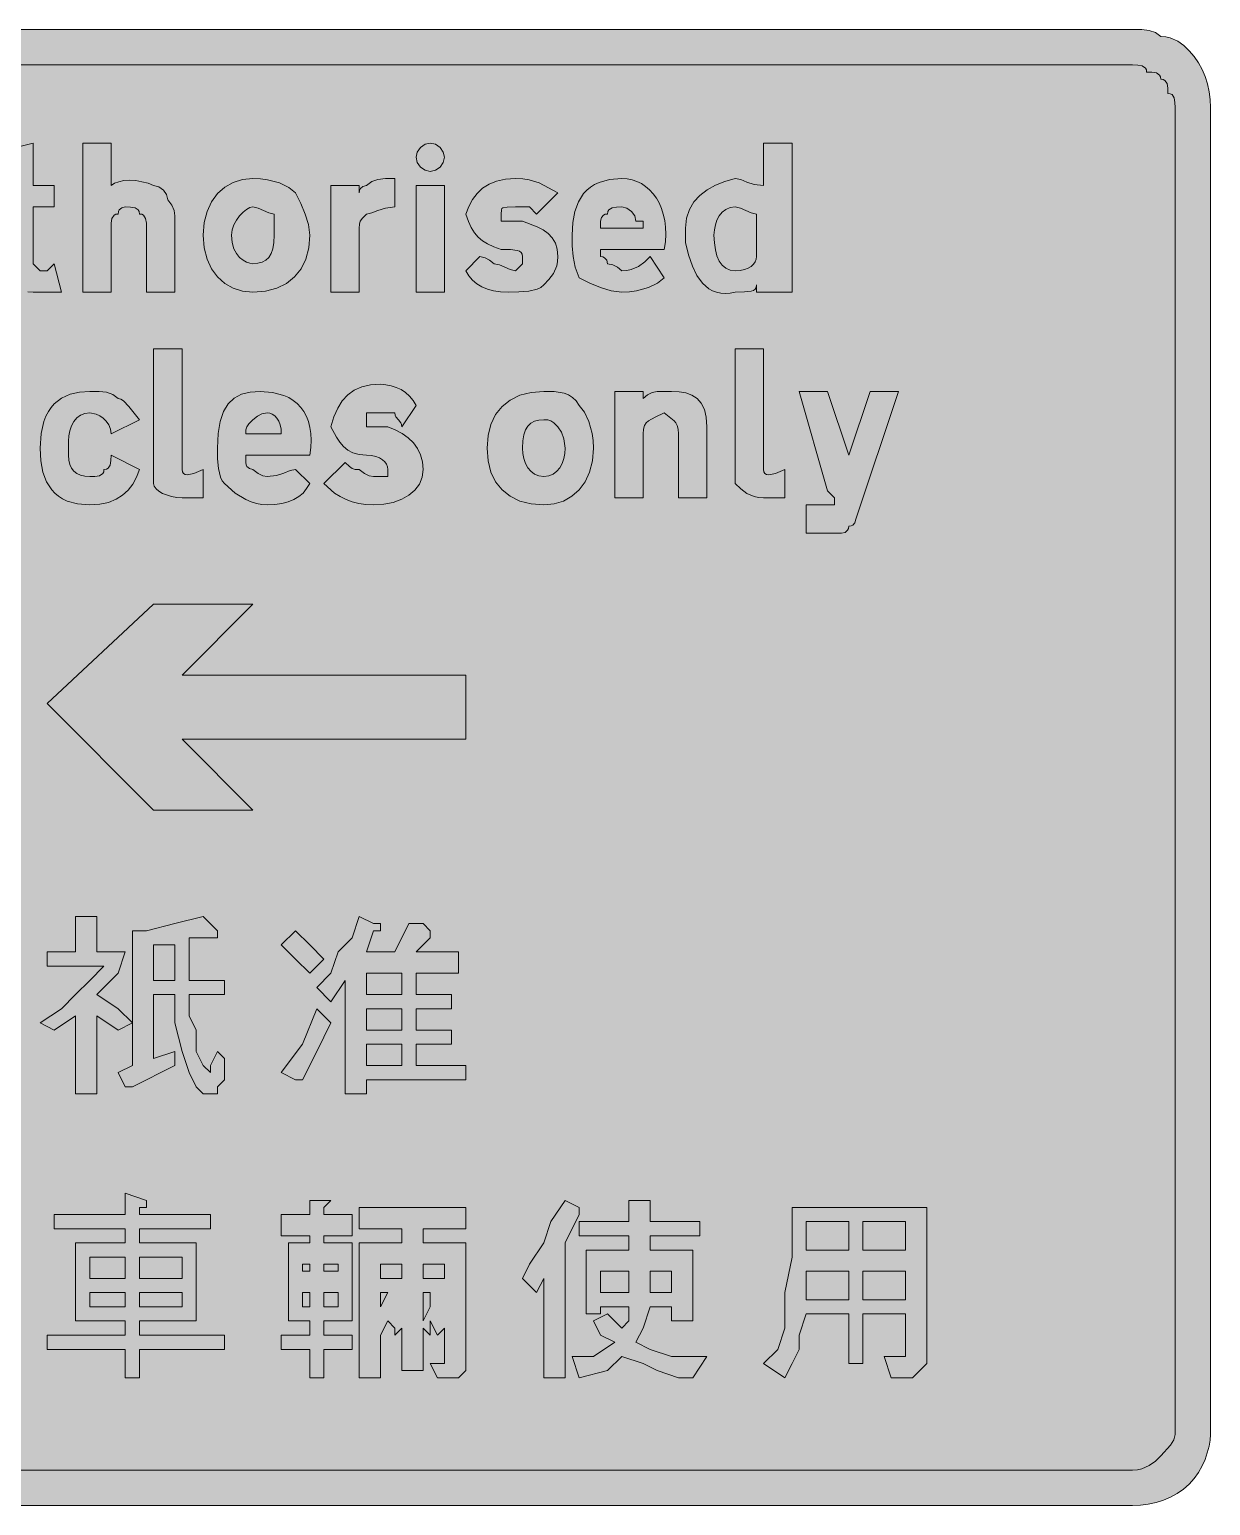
# Model space of a CAD drawing. Header units: metres. Extents: x 122 to 446, y 10 to 260.
# Drawn here: x 246.1 to 445.9, y 10.1 to 259.7 of the extents above; entities that cross this region are included whole.
import ezdxf

# ---------------------------------------------------------------- set-up
doc = ezdxf.new("R2010")
doc.units = ezdxf.units.M
doc.layers.add('FILL_BLACK_000000', color=7, linetype='Continuous', true_color=0x000000)
doc.layers.add('FILL_WHITE_FFFFFF', color=7, linetype='Continuous', true_color=0xffffff)

msp = doc.modelspace()

# ---------------------------------------------------------------- hatches: boundary and pattern name
at = {"layer": 'FILL_BLACK_000000', "true_color": 0x000000}
h = msp.add_hatch(color=7, dxfattribs=at)
h.dxf.hatch_style = 1
h.paths.add_polyline_path([(445.89, 22.08), (445.83, 21.13), (445.66, 20.09), (444.99, 17.88), (444.48, 16.76), (443.86, 15.67), (443.13, 14.63), (442.29, 13.68), (441.34, 12.84), (440.28, 12.1), (439.15, 11.49), (437.94, 10.98), (436.68, 10.59), (435.37, 10.3), (434.04, 10.14), (432.69, 10.08), (135.09, 10.08), (130.29, 10.08), (126.69, 13.68), (125.45, 14.63), (124.42, 15.67), (123.59, 16.76), (122.94, 17.88), (122.46, 19), (122.13, 20.09), (121.95, 21.13), (121.89, 22.08), (121.89, 246.48), (122.08, 248.07), (122.49, 249.33), (122.9, 250.36), (123.09, 251.28), (124.44, 254.13), (124.81, 254.67), (125.28, 255.16), (125.9, 255.63), (126.69, 256.08), (127.64, 256.92), (128.68, 257.65), (129.77, 258.27), (130.89, 258.78), (133.1, 259.45), (134.14, 259.62), (135.09, 259.68), (432.69, 259.68), (434.28, 259.66), (435.54, 259.53), (436.57, 259.17), (437.49, 258.48), (438.34, 258.43), (439.08, 258.27), (440.34, 257.73), (441.37, 256.96), (442.29, 256.08), (443.13, 255.13), (443.86, 254.07), (444.48, 252.94), (444.99, 251.73), (445.38, 250.47), (445.66, 249.16), (445.83, 247.83), (445.89, 246.48), (445.89, 22.08)])
h = msp.add_hatch(color=7, dxfattribs=at)
h.dxf.hatch_style = 1
h.paths.add_polyline_path([(250.29, 233.28), (250.29, 229.68), (246.69, 229.68), (246.69, 221.28), (246.69, 220.08), (247.89, 218.88), (249.09, 218.88), (250.29, 220.08), (251.49, 215.28), (246.69, 215.28), (245.79, 215.3), (244.89, 215.43), (243.99, 215.79), (243.09, 216.48), (242.69, 216.53), (242.4, 216.69), (242.04, 217.23), (241.91, 218), (241.89, 218.88), (241.89, 229.68), (238.29, 229.68), (238.29, 233.28), (241.89, 233.28), (241.89, 239.28), (246.69, 240.48), (246.69, 233.28), (250.29, 233.28)])
h = msp.add_hatch(color=7, dxfattribs=at)
h.dxf.hatch_style = 1
h.paths.add_polyline_path([(260.45, 233.67), (261.18, 233.95), (262.06, 234.12), (263.04, 234.18), (264.07, 234.12), (265.12, 233.95), (266.14, 233.67), (267.09, 233.28), (267.97, 233.07), (268.74, 232.53), (269.28, 231.76), (269.49, 230.88), (270.18, 229.98), (270.54, 229.08), (270.67, 228.18), (270.69, 227.28), (270.69, 215.28), (265.89, 215.28), (265.89, 226.08), (265.87, 226.96), (265.74, 227.73), (265.38, 228.27), (265.09, 228.43), (264.69, 228.48), (264.64, 228.88), (264.48, 229.17), (263.94, 229.53), (263.17, 229.66), (262.29, 229.68), (261.69, 229.53), (261.28, 229.17), (261.14, 228.88), (261.09, 228.48), (260.69, 228.43), (260.4, 228.27), (260.04, 227.73), (259.91, 226.96), (259.89, 226.08), (259.89, 215.28), (255.09, 215.28), (255.09, 240.48), (259.89, 240.48), (259.89, 233.28), (260.45, 233.67)])
h = msp.add_hatch(color=7, dxfattribs=at)
h.dxf.hatch_style = 1
h.paths.add_polyline_path([(316.08, 237.2), (315.54, 236.43), (314.77, 235.89), (313.89, 235.68), (313.01, 235.89), (312.24, 236.43), (311.7, 237.2), (311.49, 238.08), (311.7, 238.96), (312.24, 239.73), (313.01, 240.27), (313.89, 240.48), (314.77, 240.27), (315.54, 239.73), (316.08, 238.96), (316.29, 238.08), (316.08, 237.2)])
h = msp.add_hatch(color=7, dxfattribs=at)
h.dxf.hatch_style = 1
h.paths.add_polyline_path([(375.09, 240.48), (375.09, 215.28), (369.09, 215.28), (369.09, 216.48), (369.03, 216.08), (368.87, 215.79), (368.58, 215.57), (368.19, 215.43), (367.07, 215.3), (365.49, 215.28), (364.62, 215.11), (363.8, 215.05), (363.04, 215.1), (362.32, 215.24), (361.66, 215.49), (361.04, 215.83), (359.94, 216.78), (359.01, 218.07), (358.23, 219.67), (357.6, 221.55), (357.09, 223.68), (357.09, 226.08), (357.25, 227.77), (357.73, 229.25), (358.48, 230.53), (359.49, 231.63), (360.72, 232.56), (362.15, 233.34), (363.75, 233.97), (365.49, 234.48), (366.41, 234.29), (367.44, 233.88), (368.7, 233.47), (370.29, 233.28), (370.29, 240.48), (375.09, 240.48)])
h.paths.add_polyline_path([(369.09, 227.28), (369.09, 228.48), (368.19, 228.67), (367.29, 229.08), (366.39, 229.49), (365.49, 229.68), (364.65, 229.57), (363.92, 229.27), (363.3, 228.79), (362.79, 228.18), (362.4, 227.45), (362.12, 226.64), (361.95, 225.78), (361.89, 224.88), (361.95, 223.59), (362.12, 222.42), (362.4, 221.4), (362.79, 220.53), (363.3, 219.83), (363.92, 219.31), (364.65, 218.99), (365.49, 218.88), (366.33, 218.93), (367.07, 219.09), (367.68, 219.32), (368.19, 219.63), (368.58, 219.99), (368.87, 220.4), (369.03, 220.83), (369.09, 221.28), (369.09, 226.08), (369.09, 227.28)], flags=16)
h = msp.add_hatch(color=7, dxfattribs=at)
h.dxf.hatch_style = 1
h.paths.add_polyline_path([(292.83, 220.85), (292.03, 219.21), (290.94, 217.83), (289.56, 216.74), (287.92, 215.94), (286.03, 215.45), (283.89, 215.28), (282.15, 215.45), (280.55, 215.94), (279.12, 216.74), (277.89, 217.83), (276.88, 219.21), (276.13, 220.85), (275.65, 222.74), (275.49, 224.88), (275.65, 227.02), (276.13, 228.91), (276.88, 230.55), (277.89, 231.93), (279.12, 233.02), (280.55, 233.82), (282.15, 234.31), (283.89, 234.48), (285.18, 234.43), (286.36, 234.27), (288.39, 233.73), (289.96, 232.96), (291.09, 232.08), (291.97, 230.28), (292.74, 228.48), (293.28, 226.68), (293.49, 224.88), (293.32, 222.74), (292.83, 220.85)])
h.paths.add_polyline_path([(286.59, 228.67), (285.69, 229.08), (284.79, 229.49), (283.89, 229.68), (283.39, 229.57), (282.82, 229.27), (282.22, 228.79), (281.64, 228.18), (281.11, 227.45), (280.68, 226.64), (280.4, 225.78), (280.29, 224.88), (280.4, 223.64), (280.68, 222.61), (281.11, 221.78), (281.64, 221.13), (282.22, 220.65), (282.82, 220.32), (283.39, 220.14), (283.89, 220.08), (284.73, 220.14), (285.46, 220.32), (286.08, 220.65), (286.59, 221.13), (286.98, 221.78), (287.26, 222.61), (287.43, 223.64), (287.49, 224.88), (287.49, 228.48), (286.59, 228.67)], flags=16)
h = msp.add_hatch(color=7, dxfattribs=at)
h.dxf.hatch_style = 1
h.paths.add_polyline_path([(297.09, 233.28), (301.89, 233.28), (301.89, 232.08), (301.94, 232.48), (302.08, 232.77), (302.49, 233.13), (303.09, 233.28), (304.01, 233.97), (305.04, 234.33), (306.3, 234.46), (307.89, 234.48), (307.89, 229.68), (306.3, 229.49), (305.04, 229.08), (304.01, 228.67), (303.09, 228.48), (302.4, 227.77), (302.04, 227.28), (301.91, 226.79), (301.89, 226.08), (301.89, 215.28), (297.09, 215.28), (297.09, 233.28)])
h = msp.add_hatch(color=7, dxfattribs=at)
h.dxf.hatch_style = 1
h.paths.add_polyline_path([(311.49, 215.28), (311.49, 233.28), (316.29, 233.28), (316.29, 215.28), (311.49, 215.28)])
h = msp.add_hatch(color=7, dxfattribs=at)
h.dxf.hatch_style = 1
h.paths.add_polyline_path([(335.44, 220.43), (335.28, 219.69), (334.74, 218.43), (333.97, 217.4), (333.09, 216.48), (332.59, 216.08), (331.98, 215.79), (330.54, 215.43), (328.87, 215.3), (327.09, 215.28), (325.8, 215.34), (324.61, 215.5), (323.55, 215.79), (322.59, 216.18), (321.75, 216.69), (321.01, 217.3), (320.4, 218.04), (319.89, 218.88), (322.29, 221.28), (323.17, 221.09), (323.94, 220.68), (324.69, 220.08), (325.59, 219.89), (326.49, 219.48), (327.39, 219.07), (328.29, 218.88), (329.49, 220.08), (329.49, 221.28), (329.43, 221.68), (329.27, 221.97), (328.98, 222.19), (328.59, 222.33), (327.46, 222.46), (325.89, 222.48), (324.65, 222.93), (323.6, 223.42), (322.73, 223.96), (321.99, 224.58), (321.37, 225.32), (320.83, 226.19), (320.34, 227.24), (319.89, 228.48), (320.4, 229.77), (321.03, 230.94), (321.81, 231.96), (322.74, 232.83), (323.84, 233.53), (325.12, 234.05), (326.6, 234.37), (328.29, 234.48), (329.53, 234.43), (330.6, 234.27), (332.34, 233.73), (335.49, 232.08), (331.89, 228.48), (330.69, 229.68), (328.29, 229.68), (326.9, 229.66), (326.19, 229.53), (326.02, 229.39), (325.93, 229.17), (325.89, 228.48), (325.89, 227.28), (329.49, 227.28), (331.95, 226.34), (332.97, 225.8), (333.84, 225.18), (334.54, 224.44), (335.06, 223.57), (335.38, 222.52), (335.49, 221.28), (335.44, 220.43)])
h = msp.add_hatch(color=7, dxfattribs=at)
h.dxf.hatch_style = 1
h.paths.add_polyline_path([(342.69, 221.28), (343.09, 221.23), (343.38, 221.09), (343.74, 220.68), (343.89, 220.08), (344.77, 219.89), (345.54, 219.48), (346.29, 218.88), (347.14, 218.93), (347.88, 219.09), (349.14, 219.63), (350.17, 220.4), (351.09, 221.28), (353.49, 217.68), (352.36, 216.8), (350.79, 216.03), (348.76, 215.49), (347.58, 215.33), (346.29, 215.28), (344.49, 215.49), (342.69, 216.03), (340.89, 216.8), (339.09, 217.68), (338.4, 219.48), (338.04, 221.28), (337.91, 223.08), (337.89, 224.88), (338, 227.02), (338.36, 228.91), (338.97, 230.55), (339.84, 231.93), (340.38, 232.51), (341, 233.02), (341.68, 233.46), (342.45, 233.82), (344.21, 234.31), (346.29, 234.48), (347.18, 234.42), (348.03, 234.26), (348.84, 233.99), (349.61, 233.62), (350.33, 233.15), (350.99, 232.58), (351.6, 231.92), (352.14, 231.18), (352.61, 230.35), (353, 229.44), (353.32, 228.45), (353.55, 227.39), (353.68, 226.26), (353.72, 225.06), (353.66, 223.8), (353.49, 222.48), (342.69, 222.48), (342.69, 221.28)])
h.paths.add_polyline_path([(349.89, 227.28), (348.69, 227.28), (348.48, 228.16), (347.94, 228.93), (347.17, 229.47), (346.29, 229.68), (345.41, 229.66), (344.64, 229.53), (344.1, 229.17), (343.94, 228.88), (343.89, 228.48), (343.49, 228.43), (343.2, 228.29), (342.84, 227.88), (342.69, 227.28), (342.69, 226.08), (349.89, 226.08), (349.89, 227.28)], flags=16)
h = msp.add_hatch(color=7, dxfattribs=at)
h.dxf.hatch_style = 1
h.paths.add_polyline_path([(271.89, 185.28), (271.95, 184.89), (272.12, 184.6), (272.4, 184.44), (272.79, 184.38), (273.91, 184.6), (275.49, 185.28), (275.49, 180.48), (274.29, 180.48), (271.89, 180.48), (270.99, 180.53), (270.13, 180.69), (268.59, 181.23), (267.98, 181.59), (267.5, 182), (267.2, 182.43), (267.09, 182.88), (267.09, 184.08), (267.09, 205.68), (271.89, 205.68), (271.89, 185.28)])
h = msp.add_hatch(color=7, dxfattribs=at)
h.dxf.hatch_style = 1
h.paths.add_polyline_path([(370.29, 185.28), (370.35, 184.89), (370.51, 184.6), (370.8, 184.44), (371.19, 184.38), (372.31, 184.6), (373.89, 185.28), (373.89, 180.48), (372.69, 180.48), (370.29, 180.48), (369.44, 180.53), (368.7, 180.69), (367.44, 181.23), (366.41, 182), (365.49, 182.88), (365.49, 184.08), (365.49, 205.68), (370.29, 205.68), (370.29, 185.28)])
h = msp.add_hatch(color=7, dxfattribs=at)
h.dxf.hatch_style = 1
h.paths.add_polyline_path([(312.53, 183.99), (312.05, 182.82), (311.3, 181.8), (310.29, 180.93), (309.06, 180.23), (307.63, 179.71), (306.03, 179.39), (304.29, 179.28), (302.99, 179.34), (301.8, 179.5), (300.68, 179.79), (299.64, 180.18), (298.65, 180.69), (297.71, 181.3), (295.89, 182.88), (299.49, 186.48), (300.2, 185.79), (300.69, 185.43), (301.18, 185.3), (301.89, 185.28), (302.77, 184.59), (303.54, 184.23), (304.29, 184.08), (306.69, 184.08), (306.69, 185.28), (306.63, 185.73), (306.47, 186.16), (306.18, 186.57), (305.79, 186.93), (305.28, 187.24), (304.66, 187.47), (303.93, 187.63), (303.09, 187.68), (301.85, 187.79), (300.8, 188.09), (299.93, 188.57), (299.19, 189.18), (298.57, 189.91), (298.03, 190.72), (297.09, 192.48), (297.6, 194.17), (298.23, 195.63), (299.01, 196.87), (299.94, 197.88), (301.04, 198.67), (302.32, 199.23), (303.8, 199.57), (305.49, 199.68), (306.39, 199.62), (307.27, 199.45), (308.13, 199.17), (308.94, 198.78), (309.7, 198.27), (310.38, 197.65), (310.99, 196.92), (311.49, 196.08), (309.09, 192.48), (309.04, 192.88), (308.9, 193.19), (308.49, 193.68), (308.08, 194.17), (307.94, 194.48), (307.89, 194.88), (305.49, 194.88), (303.09, 194.88), (303.09, 193.68), (303.09, 192.48), (306.69, 192.48), (307.98, 191.97), (309.15, 191.35), (310.17, 190.62), (311.04, 189.78), (311.74, 188.82), (312.26, 187.75), (312.58, 186.57), (312.69, 185.28), (312.53, 183.99)])
h = msp.add_hatch(color=7, dxfattribs=at)
h.dxf.hatch_style = 1
h.paths.add_polyline_path([(257.88, 198.46), (259.14, 198.33), (260.17, 197.97), (261.09, 197.28), (261.54, 197.17), (261.99, 196.89), (262.89, 195.93), (264.69, 193.68), (259.89, 191.28), (259.78, 192.12), (259.5, 192.85), (259.07, 193.47), (258.54, 193.98), (257.96, 194.37), (257.36, 194.65), (256.29, 194.88), (255.45, 194.77), (254.71, 194.47), (254.1, 193.99), (253.59, 193.38), (253.2, 192.65), (252.92, 191.84), (252.75, 190.98), (252.69, 190.08), (252.69, 188.88), (252.69, 187.68), (252.75, 186.84), (252.92, 186.1), (253.2, 185.49), (253.59, 184.98), (254.1, 184.59), (254.71, 184.3), (255.45, 184.14), (256.29, 184.08), (257.17, 184.1), (257.94, 184.23), (258.48, 184.59), (258.64, 184.88), (258.69, 185.28), (259.09, 185.33), (259.38, 185.49), (259.74, 186.03), (259.87, 186.8), (259.89, 187.68), (264.69, 185.28), (264.18, 183.99), (263.55, 182.82), (262.77, 181.8), (261.84, 180.93), (260.74, 180.23), (259.46, 179.71), (257.98, 179.39), (256.29, 179.28), (254.21, 179.45), (252.45, 179.94), (251.68, 180.3), (251, 180.74), (250.38, 181.25), (249.84, 181.83), (248.97, 183.21), (248.36, 184.85), (248, 186.74), (247.89, 188.88), (248.05, 191.36), (248.53, 193.42), (248.87, 194.3), (249.28, 195.08), (249.76, 195.77), (250.29, 196.38), (251.52, 197.34), (252.95, 197.99), (254.55, 198.36), (256.29, 198.48), (257.88, 198.46)])
h = msp.add_hatch(color=7, dxfattribs=at)
h.dxf.hatch_style = 1
h.paths.add_polyline_path([(282.69, 186.48), (282.74, 186.08), (282.88, 185.79), (283.29, 185.43), (283.89, 185.28), (284.77, 184.59), (285.54, 184.23), (286.29, 184.08), (287.88, 184.27), (289.14, 184.68), (290.17, 185.09), (291.09, 185.28), (293.49, 182.88), (292.98, 182.04), (292.36, 181.3), (291.63, 180.69), (290.79, 180.18), (289.83, 179.79), (288.76, 179.5), (287.58, 179.34), (286.29, 179.28), (285.39, 179.34), (284.49, 179.5), (283.59, 179.79), (282.69, 180.18), (280.89, 181.3), (279.09, 182.88), (278.69, 183.38), (278.4, 183.99), (278.04, 185.43), (277.91, 187.1), (277.89, 188.88), (278, 191.36), (278.34, 193.42), (278.9, 195.08), (279.69, 196.38), (280.7, 197.34), (281.94, 197.99), (283.4, 198.36), (285.09, 198.48), (287.22, 198.31), (289.1, 197.8), (289.94, 197.43), (290.7, 196.96), (291.39, 196.41), (291.99, 195.78), (292.51, 195.06), (292.94, 194.26), (293.28, 193.38), (293.53, 192.4), (293.67, 191.35), (293.72, 190.21), (293.66, 188.99), (293.49, 187.68), (282.69, 187.68), (282.69, 186.48)])
h.paths.add_polyline_path([(288.64, 192.12), (288.48, 192.85), (288.25, 193.47), (287.94, 193.98), (287.58, 194.37), (287.17, 194.65), (286.74, 194.82), (286.29, 194.88), (285.41, 194.69), (284.64, 194.28), (283.89, 193.68), (283.2, 192.97), (282.84, 192.48), (282.71, 191.99), (282.69, 191.28), (288.69, 191.28), (288.64, 192.12)], flags=16)
h = msp.add_hatch(color=7, dxfattribs=at)
h.dxf.hatch_style = 1
h.paths.add_polyline_path([(340.85, 184.85), (340.1, 183.21), (339.09, 181.83), (337.86, 180.74), (336.43, 179.94), (334.83, 179.45), (333.09, 179.28), (330.95, 179.45), (329.06, 179.94), (327.42, 180.74), (326.04, 181.83), (324.95, 183.21), (324.15, 184.85), (323.66, 186.74), (323.49, 188.88), (323.66, 191.02), (324.15, 192.91), (324.95, 194.55), (326.04, 195.93), (327.42, 197.02), (329.06, 197.82), (330.95, 198.31), (333.09, 198.48), (334.87, 198.44), (336.54, 198.18), (337.3, 197.89), (337.98, 197.47), (338.59, 196.87), (339.09, 196.08), (339.97, 194.95), (340.74, 193.38), (341.28, 191.35), (341.44, 190.17), (341.49, 188.88), (341.33, 186.74), (340.85, 184.85)])
h.paths.add_polyline_path([(336.09, 191.58), (335.49, 192.48), (334.78, 193.17), (334.29, 193.53), (333.8, 193.66), (333.09, 193.68), (332.25, 193.62), (331.52, 193.44), (330.9, 193.11), (330.39, 192.63), (330, 191.98), (329.72, 191.15), (329.55, 190.12), (329.49, 188.88), (329.55, 187.98), (329.72, 187.12), (330, 186.31), (330.39, 185.58), (330.9, 184.97), (331.52, 184.49), (332.25, 184.19), (333.09, 184.08), (333.93, 184.19), (334.67, 184.49), (335.28, 184.97), (335.79, 185.58), (336.18, 186.31), (336.47, 187.12), (336.63, 187.98), (336.69, 188.88), (336.5, 190.45), (336.09, 191.58)], flags=16)
h = msp.add_hatch(color=7, dxfattribs=at)
h.dxf.hatch_style = 1
h.paths.add_polyline_path([(355.89, 180.48), (355.89, 191.28), (355.84, 192.07), (355.68, 192.69), (355.45, 193.16), (355.14, 193.53), (353.49, 194.88), (351.92, 194.15), (350.79, 193.53), (350.4, 193.16), (350.11, 192.69), (349.95, 192.07), (349.89, 191.28), (349.89, 180.48), (345.09, 180.48), (345.09, 198.48), (349.89, 198.48), (349.89, 197.28), (350.64, 197.88), (351.41, 198.29), (352.29, 198.48), (354.69, 198.48), (355.98, 198.42), (357.15, 198.22), (358.17, 197.85), (359.04, 197.28), (359.74, 196.49), (360.26, 195.44), (360.58, 194.12), (360.69, 192.48), (360.69, 180.48), (355.89, 180.48)])
h = msp.add_hatch(color=7, dxfattribs=at)
h.dxf.hatch_style = 1
h.paths.add_polyline_path([(385.89, 176.88), (385.74, 176.28), (385.38, 175.87), (385.09, 175.73), (384.69, 175.68), (384.64, 175.28), (384.5, 174.99), (384.09, 174.63), (383.49, 174.48), (377.49, 174.48), (377.49, 179.28), (379.89, 179.28), (381.09, 179.28), (382.29, 179.28), (382.29, 180.48), (381.09, 181.68), (376.29, 198.48), (381.09, 198.48), (384.69, 187.68), (388.29, 198.48), (393.09, 198.48), (385.89, 176.88)])
h = msp.add_hatch(color=7, dxfattribs=at)
h.dxf.hatch_style = 1
h.paths.add_polyline_path([(271.89, 139.68), (283.89, 127.68), (267.09, 127.68), (249.09, 145.68), (267.09, 162.48), (283.89, 162.48), (271.89, 150.48), (319.89, 150.48), (319.89, 139.68), (271.89, 139.68)])
h = msp.add_hatch(color=7, dxfattribs=at)
h.dxf.hatch_style = 1
h.paths.add_polyline_path([(249.09, 103.68), (253.89, 103.68), (253.89, 109.68), (256.29, 109.68), (257.49, 109.68), (257.49, 108.48), (257.49, 103.68), (262.29, 103.68), (261.09, 100.08), (257.49, 96.48), (261.09, 94.08), (263.49, 91.68), (261.09, 90.48), (257.49, 92.88), (257.49, 79.68), (253.89, 79.68), (253.89, 92.88), (250.29, 90.48), (247.89, 91.68), (251.49, 94.08), (253.89, 96.48), (256.29, 98.88), (258.69, 101.28), (249.09, 101.28), (249.09, 103.68)])
h = msp.add_hatch(color=7, dxfattribs=at)
h.dxf.hatch_style = 1
h.paths.add_polyline_path([(263.49, 107.28), (265.89, 107.28), (270.69, 108.48), (275.49, 109.68), (277.89, 107.28), (277.89, 106.08), (276.69, 106.08), (273.09, 106.08), (273.09, 98.88), (279.09, 98.88), (279.09, 96.48), (273.09, 96.48), (273.09, 92.88), (274.29, 90.48), (274.29, 86.88), (275.49, 84.48), (276.69, 83.28), (276.69, 84.48), (277.89, 86.88), (279.09, 85.68), (279.09, 83.28), (279.09, 82.08), (277.89, 80.88), (277.89, 79.68), (276.69, 79.68), (275.49, 79.68), (274.29, 80.88), (273.09, 83.28), (271.89, 86.88), (270.69, 91.68), (270.69, 96.48), (267.09, 96.48), (267.09, 85.68), (270.69, 86.88), (270.69, 84.48), (263.49, 80.88), (262.29, 80.88), (261.09, 83.28), (263.49, 84.48), (263.49, 107.28)])
h.paths.add_polyline_path([(270.69, 104.88), (267.09, 104.88), (267.09, 98.88), (270.69, 98.88), (270.69, 104.88)], flags=16)
h = msp.add_hatch(color=7, dxfattribs=at)
h.dxf.hatch_style = 1
h.paths.add_polyline_path([(311.49, 100.08), (311.49, 96.48), (317.49, 96.48), (317.49, 94.08), (311.49, 94.08), (311.49, 90.48), (317.49, 90.48), (317.49, 88.08), (311.49, 88.08), (311.49, 84.48), (319.89, 84.48), (319.89, 82.08), (303.09, 82.08), (303.09, 79.68), (299.49, 79.68), (299.49, 98.88), (297.09, 95.28), (294.69, 97.68), (297.09, 100.08), (298.29, 103.68), (300.69, 106.08), (301.89, 109.68), (304.29, 108.48), (305.49, 108.48), (305.49, 107.28), (304.29, 107.28), (303.09, 103.68), (307.89, 103.68), (310.29, 108.48), (312.69, 108.48), (313.89, 107.28), (313.89, 106.08), (311.49, 103.68), (318.69, 103.68), (318.69, 100.08), (311.49, 100.08)])
h.paths.add_polyline_path([(303.09, 90.48), (309.09, 90.48), (309.09, 94.08), (303.09, 94.08), (303.09, 90.48)], flags=16)
h.paths.add_polyline_path([(303.09, 100.08), (303.09, 96.48), (309.09, 96.48), (309.09, 100.08), (303.09, 100.08)], flags=16)
h.paths.add_polyline_path([(309.09, 88.08), (303.09, 88.08), (303.09, 84.48), (309.09, 84.48), (309.09, 88.08)], flags=16)
h = msp.add_hatch(color=7, dxfattribs=at)
h.dxf.hatch_style = 1
h.paths.add_polyline_path([(291.09, 102.48), (288.69, 104.88), (291.09, 107.28), (293.49, 104.88), (295.89, 102.48), (293.49, 100.08), (291.09, 102.48)])
h = msp.add_hatch(color=7, dxfattribs=at)
h.dxf.hatch_style = 1
h.paths.add_polyline_path([(292.29, 88.08), (294.69, 94.08), (297.09, 91.68), (294.69, 86.88), (292.29, 82.08), (291.09, 82.08), (288.69, 83.28), (292.29, 88.08)])
h = msp.add_hatch(color=7, dxfattribs=at)
h.dxf.hatch_style = 1
h.paths.add_polyline_path([(264.69, 60.48), (264.69, 59.28), (276.69, 59.28), (276.69, 56.88), (264.69, 56.88), (264.69, 54.48), (274.29, 54.48), (274.29, 41.28), (264.69, 41.28), (264.69, 38.88), (279.09, 38.88), (279.09, 36.48), (264.69, 36.48), (264.69, 31.68), (262.29, 31.68), (262.29, 36.48), (249.09, 36.48), (249.09, 38.88), (262.29, 38.88), (262.29, 41.28), (253.89, 41.28), (253.89, 54.48), (262.29, 54.48), (262.29, 56.88), (250.29, 56.88), (250.29, 59.28), (262.29, 59.28), (262.29, 62.88), (265.89, 61.68), (265.89, 60.48), (264.69, 60.48)])
h.paths.add_polyline_path([(262.29, 48.48), (262.29, 52.08), (256.29, 52.08), (256.29, 48.48), (262.29, 48.48)], flags=16)
h.paths.add_polyline_path([(256.29, 43.68), (262.29, 43.68), (262.29, 46.08), (256.29, 46.08), (256.29, 43.68)], flags=16)
h.paths.add_polyline_path([(264.69, 52.08), (264.69, 48.48), (271.89, 48.48), (271.89, 52.08), (264.69, 52.08)], flags=16)
h.paths.add_polyline_path([(271.89, 46.08), (264.69, 46.08), (264.69, 43.68), (271.89, 43.68), (271.89, 46.08)], flags=16)
h = msp.add_hatch(color=7, dxfattribs=at)
h.dxf.hatch_style = 1
h.paths.add_polyline_path([(297.09, 61.68), (295.89, 60.48), (295.89, 59.28), (300.69, 59.28), (300.69, 55.68), (295.89, 55.68), (295.89, 54.48), (300.69, 54.48), (300.69, 41.28), (295.89, 41.28), (295.89, 38.88), (300.69, 38.88), (300.69, 36.48), (295.89, 36.48), (295.89, 31.68), (293.49, 31.68), (293.49, 36.48), (288.69, 36.48), (288.69, 38.88), (293.49, 38.88), (293.49, 41.28), (289.89, 41.28), (289.89, 54.48), (293.49, 54.48), (293.49, 55.68), (288.69, 55.68), (288.69, 59.28), (293.49, 59.28), (293.49, 61.68), (295.89, 61.68), (297.09, 61.68)])
h.paths.add_polyline_path([(298.29, 49.68), (298.29, 50.88), (295.89, 50.88), (295.89, 49.68), (298.29, 49.68)], flags=16)
h.paths.add_polyline_path([(295.89, 43.68), (298.29, 43.68), (298.29, 46.08), (295.89, 46.08), (295.89, 43.68)], flags=16)
h.paths.add_polyline_path([(292.29, 50.88), (292.29, 49.68), (293.49, 49.68), (293.49, 50.88), (292.29, 50.88)], flags=16)
h.paths.add_polyline_path([(293.49, 46.08), (292.29, 46.08), (292.29, 43.68), (293.49, 43.68), (293.49, 46.08)], flags=16)
h = msp.add_hatch(color=7, dxfattribs=at)
h.dxf.hatch_style = 1
h.paths.add_polyline_path([(312.69, 54.48), (319.89, 54.48), (319.89, 34.08), (319.89, 32.88), (318.69, 31.68), (317.49, 31.68), (316.29, 31.68), (315.09, 31.68), (313.89, 34.08), (315.09, 34.08), (316.29, 34.08), (316.29, 35.28), (316.29, 36.48), (316.29, 40.08), (315.09, 38.88), (313.89, 41.28), (313.89, 38.88), (312.69, 40.08), (312.69, 32.88), (309.09, 32.88), (309.09, 40.08), (307.89, 38.88), (307.89, 40.08), (306.69, 41.28), (305.49, 38.88), (305.49, 31.68), (301.89, 31.68), (301.89, 54.48), (309.09, 54.48), (309.09, 56.88), (301.89, 56.88), (301.89, 60.48), (319.89, 60.48), (319.89, 56.88), (312.69, 56.88), (312.69, 54.48)])
h.paths.add_polyline_path([(306.69, 46.08), (305.49, 46.08), (305.49, 43.68), (306.69, 46.08)], flags=16)
h.paths.add_polyline_path([(312.69, 41.28), (313.89, 43.68), (313.89, 46.08), (312.69, 46.08), (312.69, 41.28)], flags=16)
h.paths.add_polyline_path([(312.69, 50.88), (312.69, 48.48), (316.29, 48.48), (316.29, 50.88), (312.69, 50.88)], flags=16)
h.paths.add_polyline_path([(309.09, 50.88), (305.49, 50.88), (305.49, 48.48), (309.09, 48.48), (309.09, 50.88)], flags=16)
h = msp.add_hatch(color=7, dxfattribs=at)
h.dxf.hatch_style = 1
h.paths.add_polyline_path([(330.69, 50.88), (333.09, 54.48), (334.29, 58.08), (336.69, 61.68), (339.09, 60.48), (339.09, 59.28), (336.69, 54.48), (336.69, 31.68), (333.09, 31.68), (333.09, 48.48), (331.89, 46.08), (329.49, 48.48), (330.69, 50.88)])
h = msp.add_hatch(color=7, dxfattribs=at)
h.dxf.hatch_style = 1
h.paths.add_polyline_path([(351.09, 61.68), (351.09, 60.48), (351.09, 58.08), (359.49, 58.08), (359.49, 55.68), (351.09, 55.68), (351.09, 53.28), (358.29, 53.28), (358.29, 41.28), (354.69, 41.28), (354.69, 43.68), (351.09, 43.68), (349.89, 40.08), (348.69, 37.68), (351.09, 36.48), (354.69, 35.28), (357.09, 35.28), (360.69, 35.28), (358.29, 31.68), (355.89, 31.68), (352.29, 32.88), (349.89, 34.08), (346.29, 35.28), (343.89, 32.88), (339.09, 31.68), (337.89, 35.28), (341.49, 35.28), (345.09, 37.68), (342.69, 38.88), (341.49, 41.28), (343.89, 42.48), (346.29, 40.08), (347.49, 41.28), (347.49, 43.68), (342.69, 43.68), (342.69, 42.48), (340.29, 42.48), (340.29, 53.28), (347.49, 53.28), (347.49, 55.68), (339.09, 55.68), (339.09, 58.08), (347.49, 58.08), (347.49, 61.68), (351.09, 61.68)])
h.paths.add_polyline_path([(354.69, 49.68), (351.09, 49.68), (351.09, 46.08), (354.69, 46.08), (354.69, 49.68)], flags=16)
h.paths.add_polyline_path([(347.49, 49.68), (342.69, 49.68), (342.69, 46.08), (347.49, 46.08), (347.49, 49.68)], flags=16)
h = msp.add_hatch(color=7, dxfattribs=at)
h.dxf.hatch_style = 1
h.paths.add_polyline_path([(395.49, 31.68), (393.09, 31.68), (391.89, 31.68), (390.69, 35.28), (393.09, 35.28), (394.29, 35.28), (394.29, 36.48), (394.29, 37.68), (394.29, 42.48), (387.09, 42.48), (387.09, 34.08), (384.69, 34.08), (384.69, 42.48), (377.49, 42.48), (376.29, 38.88), (376.29, 36.48), (375.09, 34.08), (373.89, 31.68), (370.29, 34.08), (372.69, 36.48), (373.89, 40.08), (373.89, 46.08), (375.09, 52.08), (375.09, 60.48), (397.89, 60.48), (397.89, 36.48), (397.89, 34.08), (396.69, 32.88), (395.49, 31.68)])
h.paths.add_polyline_path([(384.69, 53.28), (384.69, 58.08), (377.49, 58.08), (377.49, 53.28), (384.69, 53.28)], flags=16)
h.paths.add_polyline_path([(384.69, 44.88), (384.69, 49.68), (377.49, 49.68), (377.49, 44.88), (384.69, 44.88)], flags=16)
h.paths.add_polyline_path([(387.09, 58.08), (387.09, 53.28), (394.29, 53.28), (394.29, 58.08), (387.09, 58.08)], flags=16)
h.paths.add_polyline_path([(394.29, 49.68), (387.09, 49.68), (387.09, 44.88), (394.29, 44.88), (394.29, 49.68)], flags=16)
at = {"layer": 'FILL_WHITE_FFFFFF', "true_color": 0xffffff}
h = msp.add_hatch(color=7, dxfattribs=at)
h.dxf.hatch_style = 1
h.paths.add_polyline_path([(432.69, 253.68), (433.57, 253.66), (434.34, 253.53), (434.88, 253.17), (435.04, 252.88), (435.09, 252.48), (435.97, 252.46), (436.74, 252.33), (437.28, 251.97), (437.44, 251.68), (437.49, 251.28), (437.89, 251.23), (438.18, 251.07), (438.54, 250.53), (438.67, 249.76), (438.69, 248.88), (439.09, 248.83), (439.38, 248.67), (439.74, 248.13), (439.87, 247.36), (439.89, 246.48), (439.89, 22.08), (439.68, 21.18), (439.14, 20.28), (437.49, 18.48), (436.57, 17.6), (435.54, 16.83), (434.28, 16.29), (433.54, 16.13), (432.69, 16.08), (135.09, 16.08), (134, 16.29), (132.69, 16.83), (131.38, 17.6), (130.29, 18.48), (129.6, 19.38), (129.24, 20.28), (129.11, 21.18), (129.09, 22.08), (129.09, 246.48), (129.11, 248.07), (129.24, 249.33), (129.6, 250.36), (130.29, 251.28), (131.38, 252.16), (132.69, 252.93), (134, 253.47), (135.09, 253.68), (432.69, 253.68)])

# ---------------------------------------------------------------- linework, layer by layer
at = {"layer": 'FILL_BLACK_000000', "lineweight": 0, "true_color": 0x000000}
for points in [[(135.09, 259.68), (432.69, 259.68), (434.28, 259.66), (435.54, 259.53), (436.57, 259.17), (437.49, 258.48), (438.34, 258.43), (439.08, 258.27), (440.34, 257.73), (441.37, 256.96), (442.29, 256.08), (443.13, 255.13), (443.86, 254.07), (444.48, 252.94), (444.99, 251.73), (445.38, 250.47), (445.66, 249.16), (445.83, 247.83), (445.89, 246.48), (445.89, 22.08), (445.83, 21.13), (445.66, 20.09), (444.99, 17.88), (444.48, 16.76), (443.86, 15.67), (443.13, 14.63), (442.29, 13.68), (441.34, 12.84), (440.28, 12.1), (439.15, 11.49), (437.94, 10.98), (436.68, 10.59), (435.37, 10.3), (434.04, 10.14), (432.69, 10.08), (135.09, 10.08)], [(241.89, 239.28), (246.69, 240.48), (246.69, 233.28), (250.29, 233.28), (250.29, 229.68), (246.69, 229.68), (246.69, 221.28), (246.69, 220.08), (247.89, 218.88), (249.09, 218.88), (250.29, 220.08), (251.49, 215.28), (246.69, 215.28), (245.79, 215.3)]]:
    msp.add_lwpolyline(points, dxfattribs=at)
for points in [[(260.45, 233.67), (261.18, 233.95), (262.06, 234.12), (263.04, 234.18), (264.07, 234.12), (265.12, 233.95), (266.14, 233.67), (267.09, 233.28), (267.97, 233.07), (268.74, 232.53), (269.28, 231.76), (269.49, 230.88), (270.18, 229.98), (270.54, 229.08), (270.67, 228.18), (270.69, 227.28), (270.69, 215.28), (265.89, 215.28), (265.89, 226.08), (265.87, 226.96), (265.74, 227.73), (265.38, 228.27), (265.09, 228.43), (264.69, 228.48), (264.64, 228.88), (264.48, 229.17), (263.94, 229.53), (263.17, 229.66), (262.29, 229.68), (261.69, 229.53), (261.28, 229.17), (261.14, 228.88), (261.09, 228.48), (260.69, 228.43), (260.4, 228.27), (260.04, 227.73), (259.91, 226.96), (259.89, 226.08), (259.89, 215.28), (255.09, 215.28), (255.09, 240.48), (259.89, 240.48), (259.89, 233.28)], [(316.08, 237.2), (315.54, 236.43), (314.77, 235.89), (313.89, 235.68), (313.01, 235.89), (312.24, 236.43), (311.7, 237.2), (311.49, 238.08), (311.7, 238.96), (312.24, 239.73), (313.01, 240.27), (313.89, 240.48), (314.77, 240.27), (315.54, 239.73), (316.08, 238.96), (316.29, 238.08)], [(375.09, 240.48), (375.09, 215.28), (369.09, 215.28), (369.09, 216.48), (369.03, 216.08), (368.87, 215.79), (368.58, 215.57), (368.19, 215.43), (367.07, 215.3), (365.49, 215.28), (364.62, 215.11), (363.8, 215.05), (363.04, 215.1), (362.32, 215.24), (361.66, 215.49), (361.04, 215.83), (359.94, 216.78), (359.01, 218.07), (358.23, 219.67), (357.6, 221.55), (357.09, 223.68), (357.09, 226.08), (357.25, 227.77), (357.73, 229.25), (358.48, 230.53), (359.49, 231.63), (360.72, 232.56), (362.15, 233.34), (363.75, 233.97), (365.49, 234.48), (366.41, 234.29), (367.44, 233.88), (368.7, 233.47), (370.29, 233.28), (370.29, 240.48)], [(292.83, 220.85), (292.03, 219.21), (290.94, 217.83), (289.56, 216.74), (287.92, 215.94), (286.03, 215.45), (283.89, 215.28), (282.15, 215.45), (280.55, 215.94), (279.12, 216.74), (277.89, 217.83), (276.88, 219.21), (276.13, 220.85), (275.65, 222.74), (275.49, 224.88), (275.65, 227.02), (276.13, 228.91), (276.88, 230.55), (277.89, 231.93), (279.12, 233.02), (280.55, 233.82), (282.15, 234.31), (283.89, 234.48), (285.18, 234.43), (286.36, 234.27), (288.39, 233.73), (289.96, 232.96), (291.09, 232.08), (291.97, 230.28), (292.74, 228.48), (293.28, 226.68), (293.49, 224.88), (293.32, 222.74)], [(297.09, 233.28), (301.89, 233.28), (301.89, 232.08), (301.94, 232.48), (302.08, 232.77), (302.49, 233.13), (303.09, 233.28), (304.01, 233.97), (305.04, 234.33), (306.3, 234.46), (307.89, 234.48), (307.89, 229.68), (306.3, 229.49), (305.04, 229.08), (304.01, 228.67), (303.09, 228.48), (302.4, 227.77), (302.04, 227.28), (301.91, 226.79), (301.89, 226.08), (301.89, 215.28), (297.09, 215.28)], [(311.49, 215.28), (311.49, 233.28), (316.29, 233.28), (316.29, 215.28)], [(335.44, 220.43), (335.28, 219.69), (334.74, 218.43), (333.97, 217.4), (333.09, 216.48), (332.59, 216.08), (331.98, 215.79), (330.54, 215.43), (328.87, 215.3), (327.09, 215.28), (325.8, 215.34), (324.61, 215.5), (323.55, 215.79), (322.59, 216.18), (321.75, 216.69), (321.01, 217.3), (320.4, 218.04), (319.89, 218.88), (322.29, 221.28), (323.17, 221.09), (323.94, 220.68), (324.69, 220.08), (325.59, 219.89), (326.49, 219.48), (327.39, 219.07), (328.29, 218.88), (329.49, 220.08), (329.49, 221.28), (329.43, 221.68), (329.27, 221.97), (328.98, 222.19), (328.59, 222.33), (327.46, 222.46), (325.89, 222.48), (324.65, 222.93), (323.6, 223.42), (322.73, 223.96), (321.99, 224.58), (321.37, 225.32), (320.83, 226.19), (320.34, 227.24), (319.89, 228.48), (320.4, 229.77), (321.03, 230.94), (321.81, 231.96), (322.74, 232.83), (323.84, 233.53), (325.12, 234.05), (326.6, 234.37), (328.29, 234.48), (329.53, 234.43), (330.6, 234.27), (332.34, 233.73), (335.49, 232.08), (331.89, 228.48), (330.69, 229.68), (328.29, 229.68), (326.9, 229.66), (326.19, 229.53), (326.02, 229.39), (325.93, 229.17), (325.89, 228.48), (325.89, 227.28), (329.49, 227.28), (331.95, 226.34), (332.97, 225.8), (333.84, 225.18), (334.54, 224.44), (335.06, 223.57), (335.38, 222.52), (335.49, 221.28)], [(342.69, 221.28), (343.09, 221.23), (343.38, 221.09), (343.74, 220.68), (343.89, 220.08), (344.77, 219.89), (345.54, 219.48), (346.29, 218.88), (347.14, 218.93), (347.88, 219.09), (349.14, 219.63), (350.17, 220.4), (351.09, 221.28), (353.49, 217.68), (352.36, 216.8), (350.79, 216.03), (348.76, 215.49), (347.58, 215.33), (346.29, 215.28), (344.49, 215.49), (342.69, 216.03), (340.89, 216.8), (339.09, 217.68), (338.4, 219.48), (338.04, 221.28), (337.91, 223.08), (337.89, 224.88), (338, 227.02), (338.36, 228.91), (338.97, 230.55), (339.84, 231.93), (340.38, 232.51), (341, 233.02), (341.68, 233.46), (342.45, 233.82), (344.21, 234.31), (346.29, 234.48), (347.18, 234.42), (348.03, 234.26), (348.84, 233.99), (349.61, 233.62), (350.33, 233.15), (350.99, 232.58), (351.6, 231.92), (352.14, 231.18), (352.61, 230.35), (353, 229.44), (353.32, 228.45), (353.55, 227.39), (353.68, 226.26), (353.72, 225.06), (353.66, 223.8), (353.49, 222.48), (342.69, 222.48)], [(286.59, 228.67), (285.69, 229.08), (284.79, 229.49), (283.89, 229.68), (283.39, 229.57), (282.82, 229.27), (282.22, 228.79), (281.64, 228.18), (281.11, 227.45), (280.68, 226.64), (280.4, 225.78), (280.29, 224.88), (280.4, 223.64), (280.68, 222.61), (281.11, 221.78), (281.64, 221.13), (282.22, 220.65), (282.82, 220.32), (283.39, 220.14), (283.89, 220.08), (284.73, 220.14), (285.46, 220.32), (286.08, 220.65), (286.59, 221.13), (286.98, 221.78), (287.26, 222.61), (287.43, 223.64), (287.49, 224.88), (287.49, 228.48)], [(349.89, 227.28), (348.69, 227.28), (348.48, 228.16), (347.94, 228.93), (347.17, 229.47), (346.29, 229.68), (345.41, 229.66), (344.64, 229.53), (344.1, 229.17), (343.94, 228.88), (343.89, 228.48), (343.49, 228.43), (343.2, 228.29), (342.84, 227.88), (342.69, 227.28), (342.69, 226.08), (349.89, 226.08)], [(369.09, 227.28), (369.09, 228.48), (368.19, 228.67), (367.29, 229.08), (366.39, 229.49), (365.49, 229.68), (364.65, 229.57), (363.92, 229.27), (363.3, 228.79), (362.79, 228.18), (362.4, 227.45), (362.12, 226.64), (361.95, 225.78), (361.89, 224.88), (361.95, 223.59), (362.12, 222.42), (362.4, 221.4), (362.79, 220.53), (363.3, 219.83), (363.92, 219.31), (364.65, 218.99), (365.49, 218.88), (366.33, 218.93), (367.07, 219.09), (367.68, 219.32), (368.19, 219.63), (368.58, 219.99), (368.87, 220.4), (369.03, 220.83), (369.09, 221.28), (369.09, 226.08)], [(271.89, 185.28), (271.95, 184.89), (272.12, 184.6), (272.4, 184.44), (272.79, 184.38), (273.91, 184.6), (275.49, 185.28), (275.49, 180.48), (274.29, 180.48), (271.89, 180.48), (270.99, 180.53), (270.13, 180.69), (268.59, 181.23), (267.98, 181.59), (267.5, 182), (267.2, 182.43), (267.09, 182.88), (267.09, 184.08), (267.09, 205.68), (271.89, 205.68)], [(370.29, 185.28), (370.35, 184.89), (370.51, 184.6), (370.8, 184.44), (371.19, 184.38), (372.31, 184.6), (373.89, 185.28), (373.89, 180.48), (372.69, 180.48), (370.29, 180.48), (369.44, 180.53), (368.7, 180.69), (367.44, 181.23), (366.41, 182), (365.49, 182.88), (365.49, 184.08), (365.49, 205.68), (370.29, 205.68)], [(312.53, 183.99), (312.05, 182.82), (311.3, 181.8), (310.29, 180.93), (309.06, 180.23), (307.63, 179.71), (306.03, 179.39), (304.29, 179.28), (302.99, 179.34), (301.8, 179.5), (300.68, 179.79), (299.64, 180.18), (298.65, 180.69), (297.71, 181.3), (295.89, 182.88), (299.49, 186.48), (300.2, 185.79), (300.69, 185.43), (301.18, 185.3), (301.89, 185.28), (302.77, 184.59), (303.54, 184.23), (304.29, 184.08), (306.69, 184.08), (306.69, 185.28), (306.63, 185.73), (306.47, 186.16), (306.18, 186.57), (305.79, 186.93), (305.28, 187.24), (304.66, 187.47), (303.93, 187.63), (303.09, 187.68), (301.85, 187.79), (300.8, 188.09), (299.93, 188.57), (299.19, 189.18), (298.57, 189.91), (298.03, 190.72), (297.09, 192.48), (297.6, 194.17), (298.23, 195.63), (299.01, 196.87), (299.94, 197.88), (301.04, 198.67), (302.32, 199.23), (303.8, 199.57), (305.49, 199.68), (306.39, 199.62), (307.27, 199.45), (308.13, 199.17), (308.94, 198.78), (309.7, 198.27), (310.38, 197.65), (310.99, 196.92), (311.49, 196.08), (309.09, 192.48), (309.04, 192.88), (308.9, 193.19), (308.49, 193.68), (308.08, 194.17), (307.94, 194.48), (307.89, 194.88), (305.49, 194.88), (303.09, 194.88), (303.09, 193.68), (303.09, 192.48), (306.69, 192.48), (307.98, 191.97), (309.15, 191.35), (310.17, 190.62), (311.04, 189.78), (311.74, 188.82), (312.26, 187.75), (312.58, 186.57), (312.69, 185.28)], [(257.88, 198.46), (259.14, 198.33), (260.17, 197.97), (261.09, 197.28), (261.54, 197.17), (261.99, 196.89), (262.89, 195.93), (264.69, 193.68), (259.89, 191.28), (259.78, 192.12), (259.5, 192.85), (259.07, 193.47), (258.54, 193.98), (257.96, 194.37), (257.36, 194.65), (256.29, 194.88), (255.45, 194.77), (254.71, 194.47), (254.1, 193.99), (253.59, 193.38), (253.2, 192.65), (252.92, 191.84), (252.75, 190.98), (252.69, 190.08), (252.69, 188.88), (252.69, 187.68), (252.75, 186.84), (252.92, 186.1), (253.2, 185.49), (253.59, 184.98), (254.1, 184.59), (254.71, 184.3), (255.45, 184.14), (256.29, 184.08), (257.17, 184.1), (257.94, 184.23), (258.48, 184.59), (258.64, 184.88), (258.69, 185.28), (259.09, 185.33), (259.38, 185.49), (259.74, 186.03), (259.87, 186.8), (259.89, 187.68), (264.69, 185.28), (264.18, 183.99), (263.55, 182.82), (262.77, 181.8), (261.84, 180.93), (260.74, 180.23), (259.46, 179.71), (257.98, 179.39), (256.29, 179.28), (254.21, 179.45), (252.45, 179.94), (251.68, 180.3), (251, 180.74), (250.38, 181.25), (249.84, 181.83), (248.97, 183.21), (248.36, 184.85), (248, 186.74), (247.89, 188.88), (248.05, 191.36), (248.53, 193.42), (248.87, 194.3), (249.28, 195.08), (249.76, 195.77), (250.29, 196.38), (251.52, 197.34), (252.95, 197.99), (254.55, 198.36), (256.29, 198.48)], [(282.69, 186.48), (282.74, 186.08), (282.88, 185.79), (283.29, 185.43), (283.89, 185.28), (284.77, 184.59), (285.54, 184.23), (286.29, 184.08), (287.88, 184.27), (289.14, 184.68), (290.17, 185.09), (291.09, 185.28), (293.49, 182.88), (292.98, 182.04), (292.36, 181.3), (291.63, 180.69), (290.79, 180.18), (289.83, 179.79), (288.76, 179.5), (287.58, 179.34), (286.29, 179.28), (285.39, 179.34), (284.49, 179.5), (283.59, 179.79), (282.69, 180.18), (280.89, 181.3), (279.09, 182.88), (278.69, 183.38), (278.4, 183.99), (278.04, 185.43), (277.91, 187.1), (277.89, 188.88), (278, 191.36), (278.34, 193.42), (278.9, 195.08), (279.69, 196.38), (280.7, 197.34), (281.94, 197.99), (283.4, 198.36), (285.09, 198.48), (287.22, 198.31), (289.1, 197.8), (289.94, 197.43), (290.7, 196.96), (291.39, 196.41), (291.99, 195.78), (292.51, 195.06), (292.94, 194.26), (293.28, 193.38), (293.53, 192.4), (293.67, 191.35), (293.72, 190.21), (293.66, 188.99), (293.49, 187.68), (282.69, 187.68)], [(340.85, 184.85), (340.1, 183.21), (339.09, 181.83), (337.86, 180.74), (336.43, 179.94), (334.83, 179.45), (333.09, 179.28), (330.95, 179.45), (329.06, 179.94), (327.42, 180.74), (326.04, 181.83), (324.95, 183.21), (324.15, 184.85), (323.66, 186.74), (323.49, 188.88), (323.66, 191.02), (324.15, 192.91), (324.95, 194.55), (326.04, 195.93), (327.42, 197.02), (329.06, 197.82), (330.95, 198.31), (333.09, 198.48), (334.87, 198.44), (336.54, 198.18), (337.3, 197.89), (337.98, 197.47), (338.59, 196.87), (339.09, 196.08), (339.97, 194.95), (340.74, 193.38), (341.28, 191.35), (341.44, 190.17), (341.49, 188.88), (341.33, 186.74)], [(355.89, 180.48), (355.89, 191.28), (355.84, 192.07), (355.68, 192.69), (355.45, 193.16), (355.14, 193.53), (353.49, 194.88), (351.92, 194.15), (350.79, 193.53), (350.4, 193.16), (350.11, 192.69), (349.95, 192.07), (349.89, 191.28), (349.89, 180.48), (345.09, 180.48), (345.09, 198.48), (349.89, 198.48), (349.89, 197.28), (350.64, 197.88), (351.41, 198.29), (352.29, 198.48), (354.69, 198.48), (355.98, 198.42), (357.15, 198.22), (358.17, 197.85), (359.04, 197.28), (359.74, 196.49), (360.26, 195.44), (360.58, 194.12), (360.69, 192.48), (360.69, 180.48)], [(385.89, 176.88), (385.74, 176.28), (385.38, 175.87), (385.09, 175.73), (384.69, 175.68), (384.64, 175.28), (384.5, 174.99), (384.09, 174.63), (383.49, 174.48), (377.49, 174.48), (377.49, 179.28), (379.89, 179.28), (381.09, 179.28), (382.29, 179.28), (382.29, 180.48), (381.09, 181.68), (376.29, 198.48), (381.09, 198.48), (384.69, 187.68), (388.29, 198.48), (393.09, 198.48)], [(288.64, 192.12), (288.48, 192.85), (288.25, 193.47), (287.94, 193.98), (287.58, 194.37), (287.17, 194.65), (286.74, 194.82), (286.29, 194.88), (285.41, 194.69), (284.64, 194.28), (283.89, 193.68), (283.2, 192.97), (282.84, 192.48), (282.71, 191.99), (282.69, 191.28), (288.69, 191.28)], [(336.09, 191.58), (335.49, 192.48), (334.78, 193.17), (334.29, 193.53), (333.8, 193.66), (333.09, 193.68), (332.25, 193.62), (331.52, 193.44), (330.9, 193.11), (330.39, 192.63), (330, 191.98), (329.72, 191.15), (329.55, 190.12), (329.49, 188.88), (329.55, 187.98), (329.72, 187.12), (330, 186.31), (330.39, 185.58), (330.9, 184.97), (331.52, 184.49), (332.25, 184.19), (333.09, 184.08), (333.93, 184.19), (334.67, 184.49), (335.28, 184.97), (335.79, 185.58), (336.18, 186.31), (336.47, 187.12), (336.63, 187.98), (336.69, 188.88), (336.5, 190.45)], [(271.89, 139.68), (283.89, 127.68), (267.09, 127.68), (249.09, 145.68), (267.09, 162.48), (283.89, 162.48), (271.89, 150.48), (319.89, 150.48), (319.89, 139.68)], [(249.09, 103.68), (253.89, 103.68), (253.89, 109.68), (256.29, 109.68), (257.49, 109.68), (257.49, 108.48), (257.49, 103.68), (262.29, 103.68), (261.09, 100.08), (257.49, 96.48), (261.09, 94.08), (263.49, 91.68), (261.09, 90.48), (257.49, 92.88), (257.49, 79.68), (253.89, 79.68), (253.89, 92.88), (250.29, 90.48), (247.89, 91.68), (251.49, 94.08), (253.89, 96.48), (256.29, 98.88), (258.69, 101.28), (249.09, 101.28)], [(263.49, 107.28), (265.89, 107.28), (270.69, 108.48), (275.49, 109.68), (277.89, 107.28), (277.89, 106.08), (276.69, 106.08), (273.09, 106.08), (273.09, 98.88), (279.09, 98.88), (279.09, 96.48), (273.09, 96.48), (273.09, 92.88), (274.29, 90.48), (274.29, 86.88), (275.49, 84.48), (276.69, 83.28), (276.69, 84.48), (277.89, 86.88), (279.09, 85.68), (279.09, 83.28), (279.09, 82.08), (277.89, 80.88), (277.89, 79.68), (276.69, 79.68), (275.49, 79.68), (274.29, 80.88), (273.09, 83.28), (271.89, 86.88), (270.69, 91.68), (270.69, 96.48), (267.09, 96.48), (267.09, 85.68), (270.69, 86.88), (270.69, 84.48), (263.49, 80.88), (262.29, 80.88), (261.09, 83.28), (263.49, 84.48)], [(311.49, 100.08), (311.49, 96.48), (317.49, 96.48), (317.49, 94.08), (311.49, 94.08), (311.49, 90.48), (317.49, 90.48), (317.49, 88.08), (311.49, 88.08), (311.49, 84.48), (319.89, 84.48), (319.89, 82.08), (303.09, 82.08), (303.09, 79.68), (299.49, 79.68), (299.49, 98.88), (297.09, 95.28), (294.69, 97.68), (297.09, 100.08), (298.29, 103.68), (300.69, 106.08), (301.89, 109.68), (304.29, 108.48), (305.49, 108.48), (305.49, 107.28), (304.29, 107.28), (303.09, 103.68), (307.89, 103.68), (310.29, 108.48), (312.69, 108.48), (313.89, 107.28), (313.89, 106.08), (311.49, 103.68), (318.69, 103.68), (318.69, 100.08)], [(270.69, 104.88), (267.09, 104.88), (267.09, 98.88), (270.69, 98.88)], [(291.09, 102.48), (288.69, 104.88), (291.09, 107.28), (293.49, 104.88), (295.89, 102.48), (293.49, 100.08)], [(303.09, 100.08), (303.09, 96.48), (309.09, 96.48), (309.09, 100.08)], [(292.29, 88.08), (294.69, 94.08), (297.09, 91.68), (294.69, 86.88), (292.29, 82.08), (291.09, 82.08), (288.69, 83.28)], [(303.09, 90.48), (309.09, 90.48), (309.09, 94.08), (303.09, 94.08)], [(309.09, 88.08), (303.09, 88.08), (303.09, 84.48), (309.09, 84.48)], [(264.69, 60.48), (264.69, 59.28), (276.69, 59.28), (276.69, 56.88), (264.69, 56.88), (264.69, 54.48), (274.29, 54.48), (274.29, 41.28), (264.69, 41.28), (264.69, 38.88), (279.09, 38.88), (279.09, 36.48), (264.69, 36.48), (264.69, 31.68), (262.29, 31.68), (262.29, 36.48), (249.09, 36.48), (249.09, 38.88), (262.29, 38.88), (262.29, 41.28), (253.89, 41.28), (253.89, 54.48), (262.29, 54.48), (262.29, 56.88), (250.29, 56.88), (250.29, 59.28), (262.29, 59.28), (262.29, 62.88), (265.89, 61.68), (265.89, 60.48)], [(297.09, 61.68), (295.89, 60.48), (295.89, 59.28), (300.69, 59.28), (300.69, 55.68), (295.89, 55.68), (295.89, 54.48), (300.69, 54.48), (300.69, 41.28), (295.89, 41.28), (295.89, 38.88), (300.69, 38.88), (300.69, 36.48), (295.89, 36.48), (295.89, 31.68), (293.49, 31.68), (293.49, 36.48), (288.69, 36.48), (288.69, 38.88), (293.49, 38.88), (293.49, 41.28), (289.89, 41.28), (289.89, 54.48), (293.49, 54.48), (293.49, 55.68), (288.69, 55.68), (288.69, 59.28), (293.49, 59.28), (293.49, 61.68), (295.89, 61.68)], [(312.69, 54.48), (319.89, 54.48), (319.89, 34.08), (319.89, 32.88), (318.69, 31.68), (317.49, 31.68), (316.29, 31.68), (315.09, 31.68), (313.89, 34.08), (315.09, 34.08), (316.29, 34.08), (316.29, 35.28), (316.29, 36.48), (316.29, 40.08), (315.09, 38.88), (313.89, 41.28), (313.89, 38.88), (312.69, 40.08), (312.69, 32.88), (309.09, 32.88), (309.09, 40.08), (307.89, 38.88), (307.89, 40.08), (306.69, 41.28), (305.49, 38.88), (305.49, 31.68), (301.89, 31.68), (301.89, 54.48), (309.09, 54.48), (309.09, 56.88), (301.89, 56.88), (301.89, 60.48), (319.89, 60.48), (319.89, 56.88), (312.69, 56.88)], [(330.69, 50.88), (333.09, 54.48), (334.29, 58.08), (336.69, 61.68), (339.09, 60.48), (339.09, 59.28), (336.69, 54.48), (336.69, 31.68), (333.09, 31.68), (333.09, 48.48), (331.89, 46.08), (329.49, 48.48)], [(351.09, 61.68), (351.09, 60.48), (351.09, 58.08), (359.49, 58.08), (359.49, 55.68), (351.09, 55.68), (351.09, 53.28), (358.29, 53.28), (358.29, 41.28), (354.69, 41.28), (354.69, 43.68), (351.09, 43.68), (349.89, 40.08), (348.69, 37.68), (351.09, 36.48), (354.69, 35.28), (357.09, 35.28), (360.69, 35.28), (358.29, 31.68), (355.89, 31.68), (352.29, 32.88), (349.89, 34.08), (346.29, 35.28), (343.89, 32.88), (339.09, 31.68), (337.89, 35.28), (341.49, 35.28), (345.09, 37.68), (342.69, 38.88), (341.49, 41.28), (343.89, 42.48), (346.29, 40.08), (347.49, 41.28), (347.49, 43.68), (342.69, 43.68), (342.69, 42.48), (340.29, 42.48), (340.29, 53.28), (347.49, 53.28), (347.49, 55.68), (339.09, 55.68), (339.09, 58.08), (347.49, 58.08), (347.49, 61.68)], [(395.49, 31.68), (393.09, 31.68), (391.89, 31.68), (390.69, 35.28), (393.09, 35.28), (394.29, 35.28), (394.29, 36.48), (394.29, 37.68), (394.29, 42.48), (387.09, 42.48), (387.09, 34.08), (384.69, 34.08), (384.69, 42.48), (377.49, 42.48), (376.29, 38.88), (376.29, 36.48), (375.09, 34.08), (373.89, 31.68), (370.29, 34.08), (372.69, 36.48), (373.89, 40.08), (373.89, 46.08), (375.09, 52.08), (375.09, 60.48), (397.89, 60.48), (397.89, 36.48), (397.89, 34.08), (396.69, 32.88)], [(384.69, 53.28), (384.69, 58.08), (377.49, 58.08), (377.49, 53.28)], [(387.09, 58.08), (387.09, 53.28), (394.29, 53.28), (394.29, 58.08)], [(262.29, 48.48), (262.29, 52.08), (256.29, 52.08), (256.29, 48.48)], [(264.69, 52.08), (264.69, 48.48), (271.89, 48.48), (271.89, 52.08)], [(292.29, 50.88), (292.29, 49.68), (293.49, 49.68), (293.49, 50.88)], [(298.29, 49.68), (298.29, 50.88), (295.89, 50.88), (295.89, 49.68)], [(309.09, 50.88), (305.49, 50.88), (305.49, 48.48), (309.09, 48.48)], [(312.69, 50.88), (312.69, 48.48), (316.29, 48.48), (316.29, 50.88)], [(347.49, 49.68), (342.69, 49.68), (342.69, 46.08), (347.49, 46.08)], [(354.69, 49.68), (351.09, 49.68), (351.09, 46.08), (354.69, 46.08)], [(384.69, 44.88), (384.69, 49.68), (377.49, 49.68), (377.49, 44.88)], [(394.29, 49.68), (387.09, 49.68), (387.09, 44.88), (394.29, 44.88)], [(256.29, 43.68), (262.29, 43.68), (262.29, 46.08), (256.29, 46.08)], [(271.89, 46.08), (264.69, 46.08), (264.69, 43.68), (271.89, 43.68)], [(293.49, 46.08), (292.29, 46.08), (292.29, 43.68), (293.49, 43.68)], [(295.89, 43.68), (298.29, 43.68), (298.29, 46.08), (295.89, 46.08)], [(306.69, 46.08), (305.49, 46.08), (305.49, 43.68)], [(312.69, 41.28), (313.89, 43.68), (313.89, 46.08), (312.69, 46.08)]]:
    msp.add_lwpolyline(points, close=True, dxfattribs=at)
at = {"layer": 'FILL_WHITE_FFFFFF', "lineweight": 0, "true_color": 0x000000}
msp.add_lwpolyline([(135.09, 253.68), (432.69, 253.68), (433.57, 253.66), (434.34, 253.53), (434.88, 253.17), (435.04, 252.88), (435.09, 252.48), (435.97, 252.46), (436.74, 252.33), (437.28, 251.97), (437.44, 251.68), (437.49, 251.28), (437.89, 251.23), (438.18, 251.07), (438.54, 250.53), (438.67, 249.76), (438.69, 248.88), (439.09, 248.83), (439.38, 248.67), (439.74, 248.13), (439.87, 247.36), (439.89, 246.48), (439.89, 22.08), (439.68, 21.18), (439.14, 20.28), (437.49, 18.48), (436.57, 17.6), (435.54, 16.83), (434.28, 16.29), (433.54, 16.13), (432.69, 16.08), (135.09, 16.08)], dxfattribs=at)

doc.saveas('drawing.dxf')
